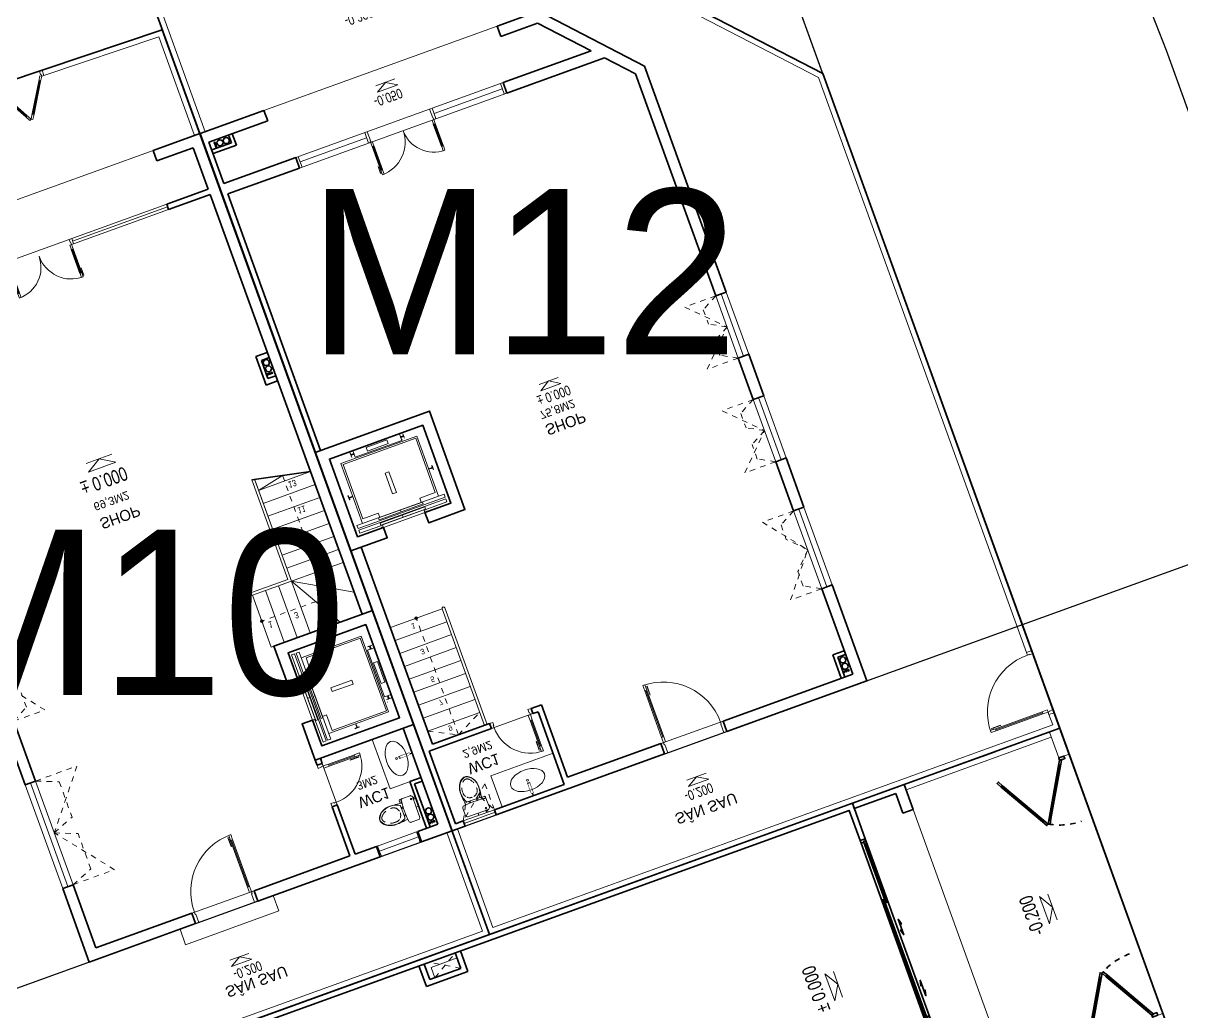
# Model space of a CAD drawing. Header units: metres. Extents: x 551291 to 569219, y 2064429 to 2066248.
# Drawn here: x 552787.92 to 552808.94, y 2065874.58 to 2065892.52 of the extents above; entities that cross this region are included whole.
import ezdxf

# ---------------------------------------------------------------- set-up
doc = ezdxf.new("R2010")
doc.units = ezdxf.units.M
for name, pattern in [('$AUDIT_BAD_LTYPE2', [0]), ('CENTER', [2, 1.25, -0.25, 0.25, -0.25]), ('DASHDOT2', [0.5, 0.25, -0.125, 0, -0.125]), ('HIDDEN', [0.375, 0.25, -0.125]), ('HIDDEN2', [0.1875, 0.125, -0.0625]), ('xref-thap C (mb tang 32-2)$0$HIDDEN', [0.375, 0.25, -0.125])]:
    doc.linetypes.add(name, pattern=pattern)
doc.layers.get('0').update_dxf_attribs({"linetype": 'CONTINUOUS'})
doc.layers.get('DEFPOINTS').update_dxf_attribs({"linetype": 'CONTINUOUS'})
for name, color, linetype in [('-AREA', 2, 'CONTINUOUS'), ('1-NETMANH', 8, 'CONTINUOUS'), ('APOLIC', 7, 'CONTINUOUS'), ('ChiaLo', 128, 'CENTER'), ('datOlienke', 42, 'CONTINUOUS'), ('ghi_chu', 7, 'CONTINUOUS'), ('LogDg', 7, 'CONTINUOUS'), ('LoLK', 6, 'CONTINUOUS'), ('TEXT25', 2, 'CONTINUOUS'), ('ViaHeS', 32, 'CONTINUOUS')]:
    doc.layers.add(name, color=color, linetype=linetype)
for name, color, linetype, lineweight in [('-CONCRETE', 1, 'CONTINUOUS', 35), ('-DIM', 9, 'CONTINUOUS', 13), ('-DOOR', 137, 'CONTINUOUS', 9), ('-FURNITURE', 46, 'CONTINUOUS', 9), ('-HATCH', 8, 'CONTINUOUS', 5), ('-HIDE', 3, 'HIDDEN', 13), ('-KH', 143, 'CONTINUOUS', 13), ('-LINE1', 7, 'CONTINUOUS', 18), ('-LINE2', 252, 'CONTINUOUS', 9), ('-TEXT', 7, 'CONTINUOUS', 15), ('-WALL', 4, 'CONTINUOUS', 35), ('text', 7, 'CONTINUOUS', 25)]:
    doc.layers.add(name, color=color, linetype=linetype, lineweight=lineweight)
doc.styles.add('1', font='arial.ttf')
doc.styles.add('avantH', font='', dxfattribs={"height": 10})
doc.styles.add('SVN_AVO_thuong', font='')
doc.styles.add('T1', font='', dxfattribs={"height": 200})
doc.styles.add('vnavanth', font='', dxfattribs={"width": 0.8})
doc.styles.get('avantH').set_extended_font_data('.VnAvantH')
doc.styles.get('SVN_AVO_thuong').set_extended_font_data('SVN-Avo')
doc.styles.get('T1').set_extended_font_data('VNgeometric Light')
doc.styles.get('vnavanth').set_extended_font_data('.VnAvantH')

# ---------------------------------------------------------------- blocks, each defined once
blk = doc.blocks.new('A$C18091ED7')
for p, q in [((0, -42), (0, 0)), ((146, -27), (179, -27)), ((146, -27), (146, -30)), ((146, -30), (166, -30)), ((153, -37), (146, -30)), ((152, 0), (152, -27)), ((152, 0), (179, 0)), ((153, -37), (166, -37)), ((153, -40), (153, -37)), ((153, -40), (178, -40)), ((153, -40), (178, -40)), ((153, -40), (153, -42)), ((185, -30), (166, -30)), ((178, -37), (166, -37)), ((185, -30), (178, -37)), ((178, -37), (178, -40)), ((178, -40), (178, -42)), ((179, 0), (179, -27)), ((179, -27), (185, -27)), ((185, -27), (185, -30)), ((-83, -267), (-83, -300)), ((-83, -278), (-83, -288)), ((-61, -290), (-83, -290)), ((-63, -265), (-81, -265)), ((-61, -267), (-61, -300)), ((61, -267), (61, -300)), ((61, -290), (83, -290)), ((63, -265), (81, -265)), ((83, -267), (83, -300)), ((83, -278), (83, -288)), ((165, -262), (165, -290)), ((168, -260), (228, -260)), ((168, -292), (207, -292)), ((231, -274), (231, -262))]:
    blk.add_line(p, q)
for points in [[(230, -219, -0.137407), (225, -235), (222, -241, -0.236081), (198, -255, -0.051961), (-198, -255, -0.236081), (-222, -241), (-225, -235, -0.137407), (-230, -219), (-230, -72, -0.198912), (-226, -63), (-209, -46, -0.198912), (-200, -42), (0, -42), (200, -42, -0.198912), (209, -46), (226, -63, -0.198912), (230, -72)], [(144, -619, -0.212405), (26, -734, -0.027685), (-1, -739, -0.022279), (-26, -734, -0.212405), (-144, -619, -0.142796), (-167, -428, -0.093005), (-128, -309, -0.256439), (-111, -300), (0, -300), (111, -300, -0.256439), (128, -309, -0.093005), (167, -428, -0.142796)]]:
    blk.add_lwpolyline(points, format="xyb", close=True)
at = {"linetype": 'xref-thap C (mb tang 32-2)$0$HIDDEN', "ltscale": 100}
blk.add_lwpolyline([(61, -669, -0.199031), (0, -699, -0.199031), (-61, -669, -0.218924), (-132, -478, -0.153791), (-112, -404, -0.236701), (0, -348, -0.236701), (112, -404, -0.153791), (132, -478, -0.218924)], format="xyb", close=True, dxfattribs=at)
blk.add_circle((166, -78), 13.9)
for centre, radius, start, end in [((-81, -267), 1.98, 90, 180), ((-63, -267), 1.98, 0, 90), ((63, -267), 1.98, 90, 180), ((81, -267), 1.98, 0, 90), ((168, -262), 2.47, 90, 180), ((168, -290), 2.47, 180, 270), ((207, -277), 15.5, 270, 306.4659), ((168, -225), 80.1, 306.4659, 320.3123), ((228, -274), 2.47, 320.3123, 0)]:
    blk.add_arc(centre, radius, start, end)
for points in [[(-156, -259), (-157, -267), (-164, -328), (-169, -385), (-184, -528), (-136, -679), (-50, -735), (-20, -741), (0, -744)], [(156, -259), (157, -267), (164, -328), (169, -385), (184, -528), (136, -679), (50, -735), (20, -741), (0, -744)]]:
    blk.add_open_spline(points, degree=3, knots=[130.613938, 130.613938, 130.613938, 130.613938, 152.852109, 311.129351, 417.703951, 561.383393, 697.692632, 710.812262, 710.812262, 710.812262, 710.812262])
blk = doc.blocks.new('X-5M-DH-2-CORE$0$A$C75E80C28')
at = {"layer": '-LINE2', "linetype": 'Continuous', "ltscale": 2}
for p, q in [((-731, -149), (731, -149)), ((-731, -1305), (-731, -149)), ((-700, -179), (700, -179)), ((-700, -1225), (-700, -179)), ((-557, -112), (-560, -112)), ((-510, -22), (-510, -51)), ((-507, -22), (-510, -22)), ((-510, -109), (-510, -79)), ((-507, -22), (-507, -51)), ((-507, -109), (-507, -79)), ((-456, -57), (-501, -57)), ((-456, -60), (-501, -60)), ((-456, -70), (-501, -70)), ((-456, -73), (-501, -73)), ((-453, -63), (-453, -67)), ((-450, -63), (-450, -67)), ((450, -63), (450, -67)), ((453, -63), (453, -67)), ((456, -57), (501, -57)), ((456, -60), (501, -60)), ((456, -70), (501, -70)), ((456, -73), (501, -73)), ((457, -112), (460, -112)), ((507, -22), (510, -22)), ((507, -22), (507, -51)), ((507, -109), (507, -79)), ((510, -22), (510, -51)), ((510, -109), (510, -79)), ((700, -1225), (700, -179)), ((731, -1305), (731, -149)), ((-700, -1225), (-400, -1225)), ((-400, -1305), (-400, -1225)), ((700, -1225), (400, -1225)), ((400, -1305), (400, -1225)), ((840, -1305), (-840, -1305)), ((-840, -1365), (-840, -1305)), ((840, -1365), (-840, -1365)), ((840, -1395), (-840, -1395)), ((-840, -1395), (-840, -1455)), ((-840, -1455), (-435, -1455)), ((-435, -1450), (-435, -1460)), ((-435, -1450), (-400, -1450)), ((-435, -1460), (-425, -1460)), ((-433, -1452), (-433, -1458)), ((-433, -1452), (-402, -1452)), ((-433, -1458), (-425, -1458)), ((430, -1406), (-430, -1406)), ((-430, -1406), (-430, -1446)), ((430, -1446), (-430, -1446)), ((425, -1309), (-425, -1309)), ((-425, -1343), (-425, -1309)), ((425, -1343), (-425, -1343)), ((-425, -1458), (-425, -1460)), ((-402, -1452), (-402, -1498)), ((400, -1450), (-400, -1450)), ((-400, -1450), (-400, -1500)), ((0, -1309), (0, -1343)), ((0, -1406), (0, -1446)), ((400, -1450), (400, -1500)), ((435, -1450), (400, -1450)), ((402, -1452), (402, -1498)), ((433, -1452), (402, -1452)), ((425, -1343), (425, -1309)), ((433, -1458), (425, -1458)), ((425, -1458), (425, -1460)), ((435, -1460), (425, -1460)), ((430, -1406), (430, -1446)), ((433, -1452), (433, -1458)), ((435, -1450), (435, -1460)), ((840, -1455), (435, -1455)), ((840, -1365), (840, -1305)), ((840, -1395), (840, -1455)), ((-435, -1490), (-435, -1500)), ((-435, -1490), (-425, -1490)), ((-435, -1500), (-400, -1500)), ((-433, -1492), (-433, -1498)), ((-433, -1492), (-425, -1492)), ((-433, -1498), (-402, -1498)), ((-425, -1490), (-425, -1492)), ((435, -1500), (400, -1500)), ((433, -1498), (402, -1498)), ((425, -1490), (425, -1492)), ((435, -1490), (425, -1490)), ((433, -1492), (425, -1492)), ((433, -1492), (433, -1498)), ((435, -1490), (435, -1500))]:
    blk.add_line(p, q, dxfattribs=at)
for points in [[(-450, 0), (-450, -130), (450, -130), (450, 0)], [(-200, -29), (200, -29), (200, -101), (-200, -101)], [(-36, -584), (36, -584), (36, -984), (-36, -984)]]:
    blk.add_lwpolyline(points, close=True, dxfattribs=at)
for points in [[(-780, -789), (-751, -789, 0.414214), (-750, -788), (-750, -784), (-750, -780, 0.414214), (-751, -779), (-780, -779, -0.256978), (-784, -782), (-798, -782, -0.414214), (-801, -779), (-804, -749, 0.414214), (-807, -746), (-812, -746), (-812, -784), (-812, -821), (-807, -821, 0.414214), (-804, -818), (-801, -789, -0.414214), (-798, -786), (-784, -786, -0.256978), (-780, -789)], [(780, -789), (751, -789, -0.414214), (750, -788), (750, -784), (750, -780, -0.414214), (751, -779), (780, -779, 0.256978), (784, -782), (798, -782, 0.414214), (801, -779), (804, -749, -0.414214), (807, -746), (812, -746), (812, -784), (812, -821), (807, -821, -0.414214), (804, -818), (801, -789, 0.414214), (798, -786), (784, -786, 0.256978), (780, -789)]]:
    blk.add_lwpolyline(points, format="xyb", dxfattribs=at)
for centre, radius, start, end in [((-501, -51), 9.4, 180, 270), ((-501, -79), 9.4, 90, 180), ((-501, -51), 6.2, 180, 270), ((-501, -79), 6.2, 90, 180), ((-456, -63), 6.2, 0, 90), ((-456, -63), 3, 0, 90), ((-456, -67), 6.2, 270, 0), ((-456, -67), 3, 270, 0), ((456, -63), 6.2, 90, 180), ((456, -67), 6.2, 180, 270), ((456, -63), 3, 90, 180), ((456, -67), 3, 180, 270), ((501, -51), 6.2, 270, 0), ((501, -51), 9.4, 270, 0), ((501, -79), 9.4, 0, 90), ((501, -79), 6.2, 0, 90)]:
    blk.add_arc(centre, radius, start, end, dxfattribs=at)
blk = doc.blocks.new('A$C3F71457E')
at = {"layer": '-CONCRETE'}
blk.add_lwpolyline([(0, -100), (0, 400), (-1500, 400), (-1500, -1400), (0, -1400), (0, -900), (200, -900), (200, -1600), (-1700, -1600), (-1700, 600), (200, 600), (200, -100), (0, -100)], dxfattribs=at)
at = {"layer": '-LINE1'}
blk.add_line((0, -900), (0, -100), dxfattribs=at)
at = {"color": 2, "rotation": 90}
blk.add_blockref('X-5M-DH-2-CORE$0$A$C75E80C28', (-1500, -500), dxfattribs=at)
blk = doc.blocks.new('*U1202')
at = {"linetype": '$AUDIT_BAD_LTYPE2'}
for p, q in [((70, 100), (70, 600)), ((90, 600), (90, 100))]:
    blk.add_line(p, q, dxfattribs=at)
for points in [[(50, 600), (90, 600), (90, 700), (50, 700), (50, 600)], [(50, 603), (50, 100)], [(50, 100), (90, 100), (90, 0), (50, 0), (50, 100)]]:
    blk.add_lwpolyline(points)
for points in [[(118, 495), (118, 664), (90, 664), (90, 636), (113, 636), (113, 495)], [(0, 0), (50, 0), (50, -40), (60, -40), (60, -100), (0, -100)], [(800, 0), (750, 0), (750, -40), (740, -40), (740, -100), (800, -100)]]:
    blk.add_lwpolyline(points, close=True)
at = {"linetype": '$AUDIT_BAD_LTYPE2', "ltscale": 0.3}
blk.add_arc((50, 0), 700, 0, 90, dxfattribs=at)
blk = doc.blocks.new('lavabo4')
for p, q in [((241, 0), (-241, 0)), ((-327, -86), (-327, -330)), ((-200, -138), (-200, -305)), ((141, -80), (-141, -80)), ((-74, -39), (-79, -39)), ((-74, -44), (-79, -44)), ((-67, -33), (-67, -28)), ((-67, -50), (-67, -55)), ((-63, -33), (-63, -28)), ((-63, -50), (-63, -55)), ((-57, -39), (-52, -39)), ((-57, -44), (-52, -44)), ((-9, -57), (-9, -123)), ((9, -123), (9, -57)), ((57, -39), (52, -39)), ((57, -44), (52, -44)), ((63, -33), (63, -28)), ((63, -50), (63, -55)), ((68, -33), (68, -28)), ((68, -50), (68, -55)), ((74, -39), (79, -39)), ((74, -44), (79, -44)), ((200, -305), (200, -138)), ((327, -330), (327, -86)), ((-241, -416), (241, -416)), ((-141, -363), (141, -363))]:
    blk.add_line(p, q)
for centre, radius in [((-65, -42), 24.8), ((-83, -42), 5.03), ((-65, -42), 9), ((-65, -24), 5.03), ((-65, -60), 5.03), ((-47, -42), 5.03), ((0, -159), 22.8), ((0, -159), 14.1), ((0, -42), 9), ((65, -42), 24.8), ((47, -42), 5.03), ((65, -42), 9), ((65, -24), 5.03), ((65, -60), 5.03), ((83, -42), 5.03)]:
    blk.add_circle(centre, radius)
for centre, radius, start, end in [((-241, -86), 86.1, 90, 180), ((-141, -138), 58.8, 90, 180), ((-65, -42), 18, 105.2407, 164.2093), ((-65, -42), 18, 196.2342, 253.9047), ((-65, -42), 18, 16.4413, 74.0789), ((-65, -42), 18, 286.12, 344.0884), ((0, -42), 27, 289.6514, 250.3603), ((0, -42), 18, 300.3431, 239.7554), ((0, -123), 9, 180, 0), ((65, -42), 18, 106.12, 164.0884), ((65, -42), 18, 196.4413, 254.0789), ((65, -42), 18, 16.2342, 73.9047), ((65, -42), 18, 285.2407, 344.2093), ((141, -138), 58.8, 0, 90), ((241, -86), 86.1, 0, 90), ((-241, -330), 86.1, 180, 270), ((-141, -305), 58.8, 180, 270), ((141, -305), 58.8, 270, 0), ((241, -330), 86.1, 270, 0)]:
    blk.add_arc(centre, radius, start, end)
blk = doc.blocks.new('A$Cf949713d')
at = {"layer": '-LINE1'}
for p, q in [((1754, 3250), (4, 3250)), ((1004, 2250), (427, 3250)), ((1004, 3250), (1004, 2250)), ((1254, 2250), (1254, 3250)), ((1254, 3250), (1254, 2250)), ((1504, 2250), (1504, 3250)), ((1504, 3250), (1504, 2250)), ((1754, 2250), (1754, 3250)), ((1754, 3250), (1754, 2200)), ((1004, 2250), (4, 2827)), ((1004, 780), (1004, 2250)), ((1004, 2250), (1754, 2250)), ((1054, 2200), (1054, 759)), ((1054, 2200), (1754, 2200))]:
    blk.add_line(p, q, dxfattribs=at)
at = {"layer": '-LINE1', "lineweight": 18}
for p, q in [((4, 3250), (4, 1250)), ((1004, 2250), (4, 2250)), ((1004, 2000), (4, 2000)), ((1004, 1750), (4, 1750)), ((1004, 1500), (4, 1500)), ((1004, 1250), (4, 1250)), ((1004, 1000), (439, 1000))]:
    blk.add_line(p, q, dxfattribs=at)
at = {"layer": '-WALL'}
for p, q in [((426, 1032), (0, 1235)), ((505, 1160), (503, 839)), ((570, 962), (505, 1160)), ((503, 839), (426, 1032)), ((1054, 759), (570, 962))]:
    blk.add_line(p, q, dxfattribs=at)
at = {"layer": '1-NETMANH', "linetype": 'DASHDOT2'}
for p, q in [((4, 1233), (4, 0)), ((439, 1000), (4, 1000)), ((1004, 750), (4, 750)), ((1004, 0), (1004, 780)), ((1054, 0), (1054, 759)), ((1004, 500), (4, 500)), ((1004, 250), (4, 250)), ((1054, 0), (4, 0))]:
    blk.add_line(p, q, dxfattribs=at)
blk.add_lwpolyline([(1331, 2750), (496, 2750), (502, 1250), (502, 1250), (1004, 1500), (1004, 1500)], dxfattribs=at)
at = {"layer": '-TEXT', "color": 2, "style": 'vnavanth'}
for s, p in [('2', (1351, 2698)), ('1', (1600, 2698))]:
    blk.add_text(s, height=100, dxfattribs=at).set_placement(p)
blk = doc.blocks.new('*U1193')
at = {"color": 8, "ltscale": 100}
for p, q in [((50, 100), (4580, 100)), ((50, 0), (4580, 0))]:
    blk.add_line(p, q, dxfattribs=at)
at = {"ltscale": 100}
for p, q in [((105, 45), (1148, 45)), ((1148, 10), (105, 10)), ((1218, 90), (2245, 90)), ((2245, 55), (1218, 55)), ((3413, 90), (2385, 90)), ((2385, 55), (3413, 55)), ((4525, 45), (3483, 45)), ((3483, 10), (4525, 10))]:
    blk.add_line(p, q, dxfattribs=at)
for points in [[(50, 100), (0, 100), (0, 0), (50, 0), (50, 10), (35, 10), (35, 45), (50, 45)], [(4630, 0), (4580, 0), (4580, 10), (4595, 10), (4595, 45), (4580, 45), (4580, 100), (4630, 100)]]:
    blk.add_lwpolyline(points, close=True)
for points in [[(105, 32), (95, 32), (95, 22), (105, 22), (105, 10), (35, 10), (35, 45), (105, 45)], [(1148, 90), (1218, 90), (1218, 77), (1208, 77), (1208, 67), (1218, 67), (1218, 55), (1148, 55)], [(1218, 10), (1148, 10), (1148, 22), (1158, 22), (1158, 32), (1148, 32), (1148, 45), (1218, 45)], [(2245, 67), (2255, 67), (2255, 77), (2245, 77), (2245, 90), (2315, 90), (2315, 55), (2245, 55)], [(2385, 67), (2375, 67), (2375, 77), (2385, 77), (2385, 90), (2315, 90), (2315, 55), (2385, 55)], [(3483, 90), (3413, 90), (3413, 77), (3423, 77), (3423, 67), (3413, 67), (3413, 55), (3483, 55)], [(3413, 10), (3483, 10), (3483, 22), (3473, 22), (3473, 32), (3483, 32), (3483, 45), (3413, 45)], [(4525, 32), (4535, 32), (4535, 22), (4525, 22), (4525, 10), (4595, 10), (4595, 45), (4525, 45)]]:
    blk.add_lwpolyline(points, close=True, dxfattribs=at)
at = {"color": 8, "ltscale": 100}
for points in [[(1158, 32), (1158, 22), (95, 22), (95, 32)], [(1208, 67), (1208, 77), (2255, 77), (2255, 67)], [(3423, 67), (3423, 77), (2375, 77), (2375, 67)], [(3473, 32), (3473, 22), (4535, 22), (4535, 32)]]:
    blk.add_lwpolyline(points, close=True, dxfattribs=at)
for points in [[(1677, -65), (1677, -90), (1577, -65), (1877, -65), (1777, -40), (1777, -65)], [(2954, -65), (2954, -90), (3054, -65), (2754, -65), (2854, -40), (2854, -65)]]:
    blk.add_lwpolyline(points)
blk = doc.blocks.new('*U1195')
for points in [[(22, 564), (22, 734), (50, 734), (50, 706), (27, 706), (27, 564)], [(0, 0), (50, 0), (50, -40), (60, -40), (60, -246), (0, -246)], [(1599, 0), (1549, 0), (1549, -40), (1539, -40), (1539, -246), (1599, -246)]]:
    blk.add_lwpolyline(points, close=True)
for points in [[(50, 670), (90, 670), (90, 770), (50, 770), (50, 670)], [(50, 673), (50, 100)], [(1549, 629), (1509, 629), (1509, 729), (1549, 729), (1549, 629)], [(1549, 632), (1549, 100)], [(50, 100), (90, 100), (90, 0), (50, 0), (50, 100)], [(1549, 100), (1509, 100), (1509, 0), (1549, 0), (1549, 100)]]:
    blk.add_lwpolyline(points)
at = {"ltscale": 0.3}
for points in [[(820, 0, 0.414214), (50, 770, 0.414214)], [(820, 0, -0.414214), (1549, 729, -0.414214)]]:
    blk.add_lwpolyline(points, format="xyb", dxfattribs=at)
at = {"layer": 'APOLIC', "linetype": '$AUDIT_BAD_LTYPE2'}
for p, q in [((70, 100), (70, 670)), ((90, 670), (90, 100)), ((1509, 629), (1509, 100)), ((1529, 100), (1529, 629))]:
    blk.add_line(p, q, dxfattribs=at)
blk = doc.blocks.new('MAU M1SH')
at = {"layer": '-DIM'}
blk.add_line((1020, 14600), (-380, 14600), dxfattribs=at)
at = {"layer": '-DOOR'}
for p, q in [((1870, 14800), (1920, 14800)), ((1020, 14700), (420, 14700)), ((1920, 14700), (2760, 14700)), ((4060, 14700), (4670, 14700))]:
    blk.add_line(p, q, dxfattribs=at)
blk.add_lwpolyline([(1020, 14600), (420, 14600), (420, 14800), (1020, 14800)], close=True, dxfattribs=at)
for points in [[(2833, 14600), (1920, 14600), (1920, 14800), (4670, 14800), (4670, 14600), (3987, 14600)], [(1320, 14500), (1320, 13700)]]:
    blk.add_lwpolyline(points, dxfattribs=at)
at = {"layer": '-HIDE', "ltscale": 10}
for p, q in [((5120, 9000), (5420, 8500)), ((5120, 8500), (5419, 9000))]:
    blk.add_line(p, q, dxfattribs=at)
at = {"layer": '-KH'}
for p, q in [((2265, 15612), (2762, 15612)), ((2271, 2164), (2768, 2164)), ((2265, -1975), (2762, -1975))]:
    blk.add_line(p, q, dxfattribs=at)
for points in [[(2777, 15771), (2250, 15771), (2514, 15612)], [(2783, 2323), (2256, 2323), (2520, 2164)], [(2777, -1816), (2250, -1816), (2514, -1975)]]:
    blk.add_lwpolyline(points, close=True, dxfattribs=at)
for points in [[(2514, 15612), (2514, 15771), (2777, 15771), (2514, 15612)], [(2520, 2164), (2520, 2323), (2783, 2323), (2520, 2164)], [(2514, -1975), (2514, -1816), (2777, -1816), (2514, -1975)]]:
    blk.add_solid(points, dxfattribs=at)
at = {"layer": '-LINE1'}
for p, q in [((5320, 9000), (5120, 9000)), ((5320, 9000), (5320, 8500)), ((0, -200), (5040, -200))]:
    blk.add_line(p, q, dxfattribs=at)
at = {"layer": '-LINE1', "lineweight": 18}
for p, q in [((-480, 800), (-480, -3200)), ((5520, 800), (5520, -3200)), ((-381, -3000), (-381, -200)), ((5420, -3000), (5420, -200)), ((20, -3100), (20, -3000))]:
    blk.add_line(p, q, dxfattribs=at)
at = {"layer": '-LINE1'}
for points in [[(-480, 14800), (-480, 16800), (5520, 16800), (5518, 14800)], [(-380, 14800), (-380, 16700), (5420, 16700), (5418, 14800)]]:
    blk.add_lwpolyline(points, dxfattribs=at)
at = {"layer": '-LINE1', "lineweight": 18}
for points in [[(-480, -3200), (20, -3200), (20, -3000), (-480, -3000)], [(5020, -3200), (5520, -3200), (5520, -3000), (5020, -3000)]]:
    blk.add_lwpolyline(points, close=True, dxfattribs=at)
at = {"layer": '-LINE2', "linetype": 'HIDDEN2', "ltscale": 10}
for points in [[(420, 14600), (420, 14100), (1019, 14600)], [(1020, 14600), (859, 14300), (580, 14300), (420, 14600)]]:
    blk.add_lwpolyline(points, dxfattribs=at)
at = {"layer": '-WALL'}
for p, q in [((-180, 12600), (-180, 12200)), ((-80, 12600), (-80, 12100)), ((-380, 12200), (-180, 12200)), ((-380, 12100), (-80, 12100)), ((5020, 9200), (5419, 9200)), ((5020, 9200), (5020, 8400)), ((5120, 9100), (5419, 9100)), ((5120, 9100), (5120, 8500)), ((-380, 9000), (-480, 9000)), ((-480, 9000), (-480, 800)), ((5120, 8500), (5420, 8500)), ((5020, 8400), (5420, 8400)), ((-380, 900), (-380, 4300)), ((205, 900), (-380, 900)), ((205, 800), (205, 900)), ((4835, 800), (4835, 900)), ((-480, 800), (-480, -200)), ((-381, 800), (205, 800)), ((-381, 0), (-381, 800)), ((5520, 800), (5420, 800)), ((5420, 800), (5420, 0)), ((5520, -200), (5520, 800)), ((0, 0), (-381, 0)), ((0, 0), (0, -200)), ((5040, 0), (5420, 0)), ((0, -200), (-480, -200)), ((5040, -200), (5040, 0)), ((5040, -200), (5520, -200))]:
    blk.add_line(p, q, dxfattribs=at)
for points in [[(-480, 16800), (5520, 16800), (5520, -3200), (-480, -3200)], [(1420, 14600), (1420, 14500), (1320, 14500), (1320, 14600), (1020, 14600), (1020, 14800), (1920, 14800), (1920, 14600)], [(1320, 11600), (1420, 11600), (1420, 11200), (1320, 11200)]]:
    blk.add_lwpolyline(points, close=True, dxfattribs=at)
for points in [[(-380, 12700), (1320, 12700), (1320, 13700), (1420, 13700), (1420, 12400), (1320, 12400), (1320, 12600), (-380, 12600), (-380, 11200), (-480, 11200), (-480, 14800), (420, 14800), (420, 14600), (-380, 14600), (-380, 12700)], [(4670, 14800), (5520, 14800), (5520, 800), (4835, 800), (4835, 900), (5419, 900), (5419, 14600), (4670, 14600), (4670, 14800)], [(-380, 4300), (-280, 4300), (-280, 9000)]]:
    blk.add_lwpolyline(points, dxfattribs=at)
at = {"ltscale": 100}
for p, q in [((995, -2360), (146, -1870)), ((164, -1839), (1013, -2329)), ((4876, -1839), (4027, -2329)), ((4044, -2360), (4893, -1870)), ((995, -2460), (146, -2950)), ((164, -2980), (1013, -2490)), ((4876, -2980), (4027, -2490)), ((4044, -2460), (4893, -2950))]:
    blk.add_line(p, q, dxfattribs=at)
for points in [[(158, -1850), (149, -1845), (144, -1854), (153, -1859), (146, -1870), (60, -1820), (77, -1789), (164, -1839)], [(4882, -1850), (4891, -1845), (4896, -1854), (4887, -1859), (4893, -1870), (4980, -1820), (4962, -1789), (4876, -1839)], [(1082, -2410), (995, -2360), (1001, -2349), (1010, -2354), (1015, -2345), (1006, -2340), (1013, -2329), (1099, -2379)], [(1082, -2410), (995, -2460), (1001, -2471), (1010, -2466), (1015, -2474), (1006, -2479), (1013, -2490), (1099, -2440)], [(3958, -2410), (4044, -2360), (4038, -2349), (4030, -2354), (4025, -2345), (4033, -2340), (4027, -2329), (3940, -2379)], [(3958, -2410), (4044, -2460), (4038, -2471), (4030, -2466), (4025, -2474), (4033, -2479), (4027, -2490), (3940, -2440)], [(70, -3035), (60, -3035), (60, -3000), (20, -3000), (20, -3100), (70, -3100)], [(158, -2969), (149, -2974), (144, -2966), (153, -2961), (146, -2950), (60, -3000), (77, -3030), (164, -2980)], [(4882, -2969), (4891, -2974), (4896, -2966), (4887, -2961), (4893, -2950), (4980, -3000), (4962, -3030), (4876, -2980)], [(4970, -3035), (4980, -3035), (4980, -3000), (5020, -3000), (5020, -3100), (4970, -3100)]]:
    blk.add_lwpolyline(points, close=True, dxfattribs=at)
at = {"color": 8, "ltscale": 100}
for points in [[(1015, -2345), (1010, -2354), (144, -1854), (149, -1845)], [(4025, -2345), (4030, -2354), (4896, -1854), (4891, -1845)], [(1015, -2474), (1010, -2466), (144, -2966), (149, -2974)], [(4025, -2474), (4030, -2466), (4896, -2966), (4891, -2974)]]:
    blk.add_lwpolyline(points, close=True, dxfattribs=at)
at = {"color": 8, "linetype": 'HIDDEN', "ltscale": 10}
for centre, start, end in [((60, -3000), 0, 30), ((4980, -3000), 150, 180)]:
    blk.add_arc(centre, 1180, start, end, dxfattribs=at)
blk.add_arc((562, -2710), 580, 210, 213.4596)
at = {"layer": 'text'}
for p, q in [((-480, 10000), (-481, 10000)), ((-480, 9900), (-481, 9900))]:
    blk.add_line(p, q, dxfattribs=at)
at = {"layer": '-DOOR', "xscale": 0.8130081300813009, "yscale": 0.8130081300813009, "zscale": 0.8130081300813009, "rotation": 180}
blk.add_blockref('*U1195', (4060, 14600), dxfattribs=at)
at = {"layer": '-DOOR', "xscale": -1, "rotation": 89.99999998995061}
for p in [(1320, 14500), (1320, 12400)]:
    blk.add_blockref('*U1202', p, dxfattribs=at)
at = {"layer": '-FURNITURE', "rotation": 90}
blk.add_blockref('lavabo4', (-380, 14077), dxfattribs=at)
at = {"layer": '-FURNITURE', "xscale": -1, "rotation": 90}
blk.add_blockref('A$C18091ED7', (-423, 13273), dxfattribs=at)
at = {"layer": '-WALL', "xscale": -1, "rotation": 180}
blk.add_blockref('A$C3F71457E', (1220, 9600), dxfattribs=at)
at = {"layer": '-WALL', "color": 1}
blk.add_blockref('A$Cf949713d', (-284, 5750), dxfattribs=at)
blk.add_blockref('*U1193', (205, 800))
at = {"layer": '-TEXT', "style": '1', "width": 0.75}
for s, p in [('-0.200', (2124, 15894)), ('%%P 0.000', (2136, 2446)), ('-0.200', (2124, -1693))]:
    blk.add_text(s, height=250, dxfattribs=at).set_placement(p)
at = {"layer": 'TEXT25'}
for s, height, style, p in [('SÂN SAU', 200, 'SVN_AVO_thuong', (2002, 16272)), ('WC1', 200, 'SVN_AVO_thuong', (487, 13653)), ('3.2M2', 150, 'T1', (509, 13362)), ('KHO', 200, 'SVN_AVO_thuong', (81, 11985)), ('2.4M2', 150, 'T1', (82, 11720)), ('SHOP', 200, 'SVN_AVO_thuong', (2235, 6098)), ('65,2M2', 150, 'T1', (2182, 5560))]:
    blk.add_text(s, height=height, rotation=360, dxfattribs=dict(at, style=style)).set_placement(p)
blk = doc.blocks.new('*U1099')
at = {"linetype": '$AUDIT_BAD_LTYPE2'}
for p, q in [((70, 100), (70, 1000)), ((90, 1000), (90, 100))]:
    blk.add_line(p, q, dxfattribs=at)
for points in [[(50, 1000), (90, 1000), (90, 1100), (50, 1100), (50, 1000)], [(50, 1003), (50, 100)], [(50, 100), (90, 100), (90, 0), (50, 0), (50, 100)]]:
    blk.add_lwpolyline(points)
for points in [[(118, 895), (118, 1064), (90, 1064), (90, 1036), (113, 1036), (113, 895)], [(0, 0), (50, 0), (50, -40), (60, -40), (60, -100), (0, -100)], [(1200, 0), (1150, 0), (1150, -40), (1140, -40), (1140, -100), (1200, -100)]]:
    blk.add_lwpolyline(points, close=True)
at = {"linetype": '$AUDIT_BAD_LTYPE2', "ltscale": 0.3}
blk.add_arc((50, 0), 1100, 0, 90, dxfattribs=at)
blk = doc.blocks.new('CS1.5')
at = {"layer": '-DOOR'}
blk.add_line((196086, -26753), (196086, -28254), dxfattribs=at)
blk.add_lwpolyline([(196186, -28254), (196186, -26753), (195986, -26753), (195986, -28254)], close=True, dxfattribs=at)
at = {"layer": '-LINE2', "linetype": 'HIDDEN2', "ltscale": 10}
for p, q in [((195386, -26754), (195986, -27503)), ((195986, -26754), (195386, -26754)), ((195986, -26754), (195686, -26914)), ((195686, -26914), (195686, -27193)), ((195986, -27503), (195686, -27193)), ((195386, -28254), (195986, -27503)), ((195986, -27503), (195686, -27814)), ((195686, -28093), (195686, -27814)), ((195986, -28253), (195686, -28093)), ((195986, -28254), (195386, -28254))]:
    blk.add_line(p, q, dxfattribs=at)
blk = doc.blocks.new('Sink_Cicle')
blk.add_lwpolyline([(17, -50), (-17, -50), (-18, -252), (17, -252)], close=True)
blk.add_circle((0, -300), 17.5)
at = {"layer": 'DEFPOINTS'}
blk.add_line((0, -100), (0, 0), dxfattribs=at)
blk.add_wipeout([(17, -50), (-17, -50), (-18, -252), (17, -252)])
at = {"layer": '-FURNITURE', "linetype": 'Continuous'}
blk.add_ellipse((0, -300), major_axis=(-325, 0), ratio=0.584615, dxfattribs=at)
blk.add_line((-18, -237), (17, -237))
blk = doc.blocks.new('*U1117')
at = {"linetype": '$AUDIT_BAD_LTYPE2'}
for p, q in [((70, 100), (70, 1000)), ((90, 1000), (90, 100))]:
    blk.add_line(p, q, dxfattribs=at)
for points in [[(50, 1000), (90, 1000), (90, 1100), (50, 1100), (50, 1000)], [(50, 1003), (50, 100)], [(50, 100), (90, 100), (90, 0), (50, 0), (50, 100)]]:
    blk.add_lwpolyline(points)
for points in [[(118, 895), (118, 1064), (90, 1064), (90, 1036), (113, 1036), (113, 895)], [(0, 0), (50, 0), (50, -40), (60, -40), (60, -200), (0, -200)], [(1200, 0), (1150, 0), (1150, -40), (1140, -40), (1140, -200), (1200, -200)]]:
    blk.add_lwpolyline(points, close=True)
at = {"linetype": '$AUDIT_BAD_LTYPE2', "ltscale": 0.3}
blk.add_arc((50, 0), 1100, 0, 90, dxfattribs=at)
blk = doc.blocks.new('*U1109')
for points in [[(22, 564), (22, 734), (50, 734), (50, 706), (27, 706), (27, 564)], [(0, 0), (50, 0), (50, -40), (60, -40), (60, -246), (0, -246)], [(1599, 0), (1549, 0), (1549, -40), (1539, -40), (1539, -246), (1599, -246)]]:
    blk.add_lwpolyline(points, close=True)
for points in [[(50, 670), (90, 670), (90, 770), (50, 770), (50, 670)], [(50, 673), (50, 100)], [(1549, 629), (1509, 629), (1509, 729), (1549, 729), (1549, 629)], [(1549, 632), (1549, 100)], [(50, 100), (90, 100), (90, 0), (50, 0), (50, 100)], [(1549, 100), (1509, 100), (1509, 0), (1549, 0), (1549, 100)]]:
    blk.add_lwpolyline(points)
at = {"ltscale": 0.3}
for points in [[(820, 0, 0.414214), (50, 770, 0.414214)], [(820, 0, -0.414214), (1549, 729, -0.414214)]]:
    blk.add_lwpolyline(points, format="xyb", dxfattribs=at)
at = {"layer": 'APOLIC', "linetype": '$AUDIT_BAD_LTYPE2'}
for p, q in [((70, 100), (70, 670)), ((90, 670), (90, 100)), ((1509, 629), (1509, 100)), ((1529, 100), (1529, 629))]:
    blk.add_line(p, q, dxfattribs=at)
blk = doc.blocks.new('D12')
at = {"layer": '-DOOR'}
for p, q in [((0, 200), (1200, 200)), ((0, 100), (1200, 100)), ((0, 0), (1200, 0))]:
    blk.add_line(p, q, dxfattribs=at)
at = {"layer": '-LINE2', "linetype": 'HIDDEN2', "ltscale": 10}
for p, q in [((0, 200), (0, 800)), ((0, 800), (600, 200)), ((1200, 800), (600, 200)), ((1200, 200), (1200, 800)), ((0, 200), (160, 500)), ((160, 500), (439, 500)), ((600, 200), (439, 500)), ((600, 200), (761, 500)), ((1040, 500), (761, 500)), ((1200, 200), (1040, 500))]:
    blk.add_line(p, q, dxfattribs=at)
blk = doc.blocks.new('MAU M12SH')
at = {"layer": '-HATCH'}
h = blk.add_hatch(color=252, dxfattribs=at)
h.dxf.hatch_style = 1
edge = h.paths.add_edge_path()
edge.add_arc((-5034, 8468), 24.6, 0, 360)
at = {"layer": '-CONCRETE'}
for centre, radius in [((1937, 12025, 0), 13), ((1986, 11935, 0), 55), ((1975, 12025, 0), 13), ((2017, 12025, 0), 13), ((1986, 11814, 0), 55), ((-5540, -802, 0), 13), ((-5540, -841, 0), 13), ((-5450, -852, 0), 55), ((-5329, -852, 0), 55), ((-5540, -882, 0), 13)]:
    blk.add_circle(centre, radius, dxfattribs=at)
at = {"layer": '-DOOR'}
for p, q in [((-5484, 12269), (-4884, 12269)), ((-4884, 12219), (-5484, 12219)), ((-250, 68), (-4250, 68)), ((-250, -132), (-4250, -132)), ((-2917, -32), (-4200, -32)), ((-300, -32), (-1617, -32))]:
    blk.add_line(p, q, dxfattribs=at)
for points in [[(-4884, 12219), (-5484, 12219), (-5484, 12319), (-4884, 12319)], [(-4200, -132), (-4250, -132), (-4250, 68), (-4200, 68)], [(-300, -132), (-250, -132), (-250, 68), (-300, 68)]]:
    blk.add_lwpolyline(points, close=True, dxfattribs=at)
at = {"layer": '-HATCH'}
blk.add_line((-4500, -1132), (0, -1132), dxfattribs=at)
blk.add_lwpolyline([(-434, 12318), (-1634, 12318), (-1634, 12119), (-434, 12119)], close=True, dxfattribs=at)
at = {"layer": '-KH'}
for p, q in [((-1048, 12903), (-1416, 12903)), ((-1128, 5239), (-1496, 5239)), ((-2072, -862), (-2440, -862))]:
    blk.add_line(p, q, dxfattribs=at)
for points in [[(-1427, 13021), (-1037, 13021), (-1232, 12903)], [(-1507, 5357), (-1117, 5357), (-1312, 5239)], [(-2451, -744), (-2061, -744), (-2256, -862)]]:
    blk.add_lwpolyline(points, close=True, dxfattribs=at)
at = {"layer": '-KH', "linetype": 'HIDDEN2', "ltscale": 5}
for points in [[(-5534, 10468), (-5034, 10718), (-4534, 10468)], [(-5034, 10718), (-5034, 8444)]]:
    blk.add_lwpolyline(points, dxfattribs=at)
at = {"layer": '-KH'}
blk.add_circle((-5034, 8468), 24.6, dxfattribs=at)
for points in [[(-1232, 12903), (-1232, 13021), (-1427, 13021), (-1232, 12903)], [(-1312, 5239), (-1312, 5357), (-1507, 5357), (-1312, 5239)], [(-2256, -862), (-2256, -744), (-2451, -744), (-2256, -862)]]:
    blk.add_solid(points, dxfattribs=at)
at = {"layer": '-LINE1', "linetype": 'Continuous', "ltscale": 10}
for p, q in [((5166, 14019), (5266, 14019)), ((5266, 12819), (5166, 12819))]:
    blk.add_line(p, q, dxfattribs=at)
at = {"layer": '-LINE1', "lineweight": 18}
for p, q in [((-4534, 8468), (-4534, 10718)), ((-4484, 10668), (-4484, 10718)), ((-4484, 8468), (-4484, 10668)), ((-4534, 10468), (-5534, 10468)), ((-4534, 10218), (-5534, 10218)), ((-4534, 9968), (-5534, 9968)), ((-4534, 9718), (-5534, 9718)), ((-4534, 9468), (-5534, 9468)), ((-4534, 9218), (-5534, 9218)), ((-4534, 8968), (-5534, 8968)), ((-4534, 8718), (-5534, 8718)), ((-4534, 8468), (-5534, 8468))]:
    blk.add_line(p, q, dxfattribs=at)
at = {"layer": '-LINE1', "linetype": 'Continuous', "ltscale": 10}
for points in [[(5166, 14019), (5166, 14218), (-5634, 14218), (-5634, 12318)], [(-433, -3655), (234, -3603), (5166, 1725), (5166, 12819)], [(-5634, -1132), (-5634, -4057), (-3424, -3886)]]:
    blk.add_lwpolyline(points, dxfattribs=at)
at = {"layer": '-LINE1', "lineweight": 18}
blk.add_arc((-4509, 8468), 25, 179.9996, 359.9996, dxfattribs=at)
at = {"layer": '-LINE2', "linetype": 'HIDDEN2', "ltscale": 10}
for p, q in [((-4884, 11719), (-5484, 12219)), ((-4884, 12219), (-4884, 11719))]:
    blk.add_line(p, q, dxfattribs=at)
at = {"layer": '-LINE2', "lineweight": 18}
blk.add_line((-4433, 10818), (-3633, 10818), dxfattribs=at)
at = {"layer": '-LINE2', "linetype": 'HIDDEN2', "ltscale": 10}
blk.add_lwpolyline([(-5484, 12219), (-5323, 11919), (-5044, 11919), (-4884, 12219)], dxfattribs=at)
at = {"layer": '-WALL'}
for p, q in [((-5734, 12318), (-5484, 12318)), ((-5734, -1132), (-5734, 12318)), ((-5634, 12218), (-5484, 12219)), ((-5634, 12218), (-5634, 10818)), ((-5484, 12318), (-5484, 12219)), ((-4884, 12318), (-1634, 12318)), ((-4884, 12318), (-4884, 12218)), ((-4884, 12218), (-3534, 12218)), ((-3534, 12218), (-3534, 10818)), ((-1634, 12118), (-1634, 12318)), ((-1634, 12119), (-1634, 12318)), ((-434, 12318), (-434, 12118)), ((-434, 12318), (2266, 12318)), ((-434, 12118), (-434, 12318)), ((2266, 12318), (2266, 10469)), ((-3434, 10718), (-3434, 12118)), ((-3434, 12118), (-1634, 12118)), ((-434, 12118), (2066, 12118)), ((1846, 11668), (1846, 12118)), ((1916, 11738), (1916, 12118)), ((2066, 10469), (2066, 12118)), ((1846, 11668), (2066, 11668)), ((1916, 11738), (2066, 11738)), ((-4433, 10818), (-5634, 10818)), ((-4433, 10818), (-4433, 10718)), ((-3534, 10818), (-3633, 10818)), ((-3633, 10818), (-3633, 10718)), ((-4433, 10718), (-5534, 10718)), ((-5534, 10718), (-5534, 6918)), ((-3434, 10718), (-3633, 10718)), ((2266, 10469), (2066, 10469)), ((2066, 8969), (2066, 8018)), ((2266, 8968), (2066, 8969)), ((2266, 8968), (2266, 8018)), ((2066, 8018), (2266, 8018)), ((2066, 6818), (2066, 6018)), ((2066, 6818), (2266, 6818)), ((2266, 6818), (2266, 6018)), ((2066, 6018), (2266, 6018)), ((-5634, 68), (-5634, 5018)), ((2066, 4818), (2066, 536)), ((2066, 4818), (2266, 4818)), ((2266, 4818), (2266, 457)), ((2266, 457), (796, -1132)), ((2066, 536), (1634, 68)), ((-4250, 68), (-5634, 68)), ((-4250, -132), (-4250, 68)), ((1634, 68), (-250, 68)), ((-250, -132), (-250, 68)), ((-4250, -132), (-5634, -132)), ((-5634, -932), (-5634, -132)), ((1449, -132), (-250, -132)), ((1449, -132), (708, -932)), ((-5184, -712), (-5634, -712)), ((-5254, -782), (-5634, -782)), ((-5254, -782), (-5254, -932)), ((-5184, -712), (-5184, -932)), ((-4500, -932), (-5634, -932)), ((-4500, -932), (-4500, -1132)), ((708, -932), (0, -932)), ((0, -1131), (0, -932)), ((-4500, -1132), (-5734, -1132)), ((796, -1132), (0, -1132))]:
    blk.add_line(p, q, dxfattribs=at)
blk.add_lwpolyline([(281, -3700), (5266, 1686), (5266, 14318), (-5734, 14318), (-5734, -4165)], close=True, dxfattribs=at)
at = {"layer": '-DOOR', "xscale": -1}
for name, p, rotation in [('*U1099', (5166, 14019), 90), ('*U1117', (-1634, 12119), 180)]:
    blk.add_blockref(name, p, dxfattribs=dict(at, rotation=rotation))
blk.add_blockref('*U1202', (-3633, 10818), dxfattribs=at)
at = {"layer": '-DOOR', "xscale": 0.8130081300813009, "yscale": 0.8130081300813009, "zscale": 0.8130081300813009}
blk.add_blockref('*U1109', (-2917, 68), dxfattribs=at)
at = {"layer": '-FURNITURE'}
blk.add_blockref('A$C18091ED7', (-5184, 12219), dxfattribs=at)
at = {"layer": '-WALL'}
blk.add_blockref('CS1.5', (-193920, 37222), dxfattribs=at)
at = {"layer": '-WALL', "xscale": -1, "rotation": 270}
blk.add_blockref('A$C3F71457E', (-4134, 6718), dxfattribs=at)
at = {"rotation": 90}
for p in [(2266, 6818), (2266, 4818)]:
    blk.add_blockref('D12', p, dxfattribs=at)
at = {"layer": '-TEXT', "color": 2, "style": 'vnavanth'}
blk.add_text('S¢N SAU', height=200, dxfattribs=at).set_placement((-1849, 13405))
at = {"layer": '-TEXT', "style": '1', "width": 0.75}
for s, p in [('-0.200', (-1554, 13091)), ('%%P 0.000', (-1625, 5427)), ('-0.050', (-2569, -674)), ('-0.200', (-2569, -2231))]:
    blk.add_text(s, height=180, dxfattribs=at).set_placement(p)
at = {"layer": '-TEXT', "style": 'T1'}
for s, p in [('9', (-5169, 10505)), ('7', (-5169, 10005)), ('5', (-5169, 9560)), ('3', (-5169, 9027)), ('1', (-5169, 8535))]:
    blk.add_text(s, height=100, rotation=360, dxfattribs=at).set_placement(p)
at = {"layer": 'TEXT25'}
for s, height, rotation, style, p in [('WC1', 200, 360, 'SVN_AVO_thuong', (-5078, 11271)), ('2,9M2', 150, 360, 'T1', (-5079, 11012)), ('SHOP', 200, 360, 'SVN_AVO_thuong', (-1663, 5968)), ('75,8M2', 150, 0, 'T1', (-1674, 5701))]:
    blk.add_text(s, height=height, rotation=rotation, dxfattribs=dict(at, style=style)).set_placement(p)
at = {"layer": '-FURNITURE', "xscale": -1}
blk.add_blockref('Sink_Cicle', (-4134, 12218), dxfattribs=at)
at = {"layer": '-FURNITURE'}
blk.add_lwpolyline([(-3534, 12218), (-3534, 11618), (-4734, 11618), (-4734, 12218)], close=True, dxfattribs=at)
blk = doc.blocks.new('*U1100')
for points in [[(22, 564), (22, 734), (50, 734), (50, 706), (27, 706), (27, 564)], [(0, 0), (50, 0), (50, -40), (60, -40), (60, -123), (0, -123)], [(1599, 0), (1549, 0), (1549, -40), (1539, -40), (1539, -123), (1599, -123)]]:
    blk.add_lwpolyline(points, close=True)
for points in [[(50, 670), (90, 670), (90, 770), (50, 770), (50, 670)], [(50, 673), (50, 100)], [(1549, 629), (1509, 629), (1509, 729), (1549, 729), (1549, 629)], [(1549, 632), (1549, 100)], [(50, 100), (90, 100), (90, 0), (50, 0), (50, 100)], [(1549, 100), (1509, 100), (1509, 0), (1549, 0), (1549, 100)]]:
    blk.add_lwpolyline(points)
at = {"ltscale": 0.3}
for points in [[(820, 0, 0.414214), (50, 770, 0.414214)], [(820, 0, -0.414214), (1549, 729, -0.414214)]]:
    blk.add_lwpolyline(points, format="xyb", dxfattribs=at)
at = {"layer": 'APOLIC', "linetype": '$AUDIT_BAD_LTYPE2'}
for p, q in [((70, 100), (70, 670)), ((90, 670), (90, 100)), ((1509, 629), (1509, 100)), ((1529, 100), (1529, 629))]:
    blk.add_line(p, q, dxfattribs=at)
blk = doc.blocks.new('C2')
at = {"layer": '-LINE1', "lineweight": 18}
blk.add_line((191910, -38809), (191841, -38737), dxfattribs=at)
at = {"ltscale": 100}
for p, q in [((191847, -38612), (191705, -38029)), ((191739, -38021), (191881, -38604)), ((191812, -37952), (192387, -38121)), ((192397, -38087), (191821, -37918))]:
    blk.add_line(p, q, dxfattribs=at)
for points in [[(191716, -37924), (191739, -38021), (191727, -38024), (191725, -38014), (191715, -38016), (191717, -38026), (191705, -38029), (191682, -37932)], [(191716, -37924), (191812, -37952), (191815, -37940), (191805, -37937), (191808, -37927), (191818, -37930), (191821, -37918), (191725, -37890)], [(192394, -38099), (192403, -38102), (192400, -38111), (192391, -38109), (192387, -38121), (192483, -38149), (192493, -38115), (192397, -38087)], [(191859, -38609), (191861, -38619), (191871, -38616), (191869, -38607), (191881, -38604), (191904, -38701), (191870, -38709), (191847, -38612)], [(191902, -38728), (191895, -38735), (191870, -38709), (191841, -38737), (191910, -38809), (191947, -38775)]]:
    blk.add_lwpolyline(points, close=True, dxfattribs=at)
at = {"color": 8, "ltscale": 100}
for points in [[(191715, -38016), (191725, -38014), (191871, -38616), (191861, -38619)], [(191808, -37927), (191805, -37937), (192400, -38111), (192403, -38102)]]:
    blk.add_lwpolyline(points, close=True, dxfattribs=at)
blk = doc.blocks.new('*U1106')
at = {"ltscale": 10}
for p, q in [((0, 1600), (0, 0)), ((200, 1555), (200, 45)), ((400, 1555), (400, 0)), ((400, 0), (0, 0))]:
    blk.add_line(p, q, dxfattribs=at)
for points in [[(400, 1600), (400, 1555), (50, 1555), (50, 1540), (0, 1540), (0, 1600)], [(400, 0), (400, 45), (50, 45), (50, 60), (0, 60), (0, 0)]]:
    blk.add_lwpolyline(points, close=True, dxfattribs=at)
blk = doc.blocks.new('MAU M10SH')
at = {"layer": '-HATCH'}
h = blk.add_hatch(color=252, dxfattribs=at)
h.dxf.hatch_style = 1
edge = h.paths.add_edge_path()
edge.add_arc((4850, 7600), 24.6, 0, 360)
at = {"layer": '-CONCRETE'}
for centre, radius in [((6471, 12078, 0), 13), ((6520, 11987, 0), 55), ((6509, 12078, 0), 13), ((6551, 12078, 0), 13), ((6520, 11867, 0), 55), ((6471, 3428, 0), 13), ((6520, 3337, 0), 55), ((6509, 3428, 0), 13), ((6551, 3428, 0), 13), ((6520, 3217, 0), 55)]:
    blk.add_circle(centre, radius, dxfattribs=at)
at = {"layer": '-DOOR'}
for p, q in [((-200, 10930), (-200, 8930)), ((-100, 10930), (-100, 8930)), ((0, 10930), (-1, 8930)), ((3967, 0), (5800, 0)), ((3967, -50), (5800, -50))]:
    blk.add_line(p, q, dxfattribs=at)
blk.add_lwpolyline([(2740, 0), (800, 0), (800, -100), (5800, -100), (5800, 0), (3893, 0)], dxfattribs=at)
at = {"layer": '-FURNITURE'}
blk.add_lwpolyline([(6000, 10300), (6600, 10300), (6600, 11250), (6000, 11250)], close=True, dxfattribs=at)
at = {"layer": '-HATCH'}
blk.add_line((5800, -100), (800, -100), dxfattribs=at)
blk.add_lwpolyline([(1850, 12350), (3050, 12350), (3050, 12150), (1850, 12150)], close=True, dxfattribs=at)
at = {"layer": '-KH'}
for p, q in [((2209, 13189), (2577, 13189)), ((3322, 3827), (2825, 3827)), ((3322, 3827), (2825, 3827))]:
    blk.add_line(p, q, dxfattribs=at)
for points in [[(2589, 13306), (2198, 13306), (2393, 13189)], [(2810, 3986), (3337, 3986), (3073, 3827)], [(2810, 3986), (3337, 3986), (3073, 3827)]]:
    blk.add_lwpolyline(points, close=True, dxfattribs=at)
at = {"layer": '-KH', "linetype": 'HIDDEN2', "ltscale": 5}
blk.add_lwpolyline([(6100, 5241), (6100, 7600), (4875, 7600)], dxfattribs=at)
at = {"layer": '-KH'}
blk.add_lwpolyline([(5600, 5350), (6100, 5241)], dxfattribs=at)
blk.add_circle((4850, 7600), 24.6, dxfattribs=at)
for points in [[(2393, 13189), (2393, 13306), (2589, 13306), (2393, 13189)], [(3073, 3827), (3073, 3986), (2810, 3986), (3073, 3827)], [(3073, 3827), (3073, 3986), (2810, 3986), (3073, 3827)]]:
    blk.add_solid(points, dxfattribs=at)
at = {"layer": '-LINE1'}
for p, q in [((4850, 7100), (4850, 8100)), ((4850, 8100), (4900, 8100)), ((5100, 8100), (5100, 7100)), ((5350, 8100), (5350, 7100)), ((5600, 8100), (5600, 5147)), ((5600, 7100), (6177, 8100)), ((5600, 7100), (6600, 7677)), ((5600, 7100), (4850, 7100)), ((5550, 7050), (4850, 7050)), ((5100, 7100), (6600, 7100)), ((5550, 5126), (5550, 7050)), ((5600, 5136), (5600, 7100)), ((5600, 6850), (6600, 6850)), ((5600, 6600), (6600, 6600)), ((5600, 6350), (6600, 6350)), ((5600, 6100), (6600, 6100)), ((5600, 5850), (6600, 5850)), ((5600, 5600), (6600, 5600)), ((5600, 5350), (6600, 5350)), ((4500, -3154), (4498, -3054))]:
    blk.add_line(p, q, dxfattribs=at)
for points in [[(6700, 12350), (6700, 14250), (-2100, 14250), (-2100, -3208), (2098, -3110)], [(4498, -3054), (6700, -3002), (6700, -1100)]]:
    blk.add_lwpolyline(points, dxfattribs=at)
blk.add_lwpolyline([(1550, 12350), (3350, 12350), (3350, 12650), (1550, 12650)], close=True, dxfattribs=at)
blk.add_arc((4850, 7075), 25, 90, 270, dxfattribs=at)
at = {"layer": '-LINE2'}
for p, q in [((5000, 10400), (5000, 11200)), ((700, -1100), (5900, -1100))]:
    blk.add_line(p, q, dxfattribs=at)
at = {"layer": '-LINE2', "linetype": 'HIDDEN2', "ltscale": 10}
for p, q in [((0, 10930), (800, 10930)), ((800, 10930), (0, 9930)), ((0, 10930), (400, 10770)), ((400, 10770), (400, 10090)), ((0, 9930), (400, 10090)), ((800, 8930), (0, 9930)), ((0, 9930), (400, 9770)), ((400, 9090), (400, 9770)), ((0, 8930), (400, 9090)), ((0, 8930), (800, 8930)), ((-1, 7775), (599, 7775)), ((-1, 7775), (299, 7615)), ((599, 7775), (0, 7025)), ((299, 7615), (300, 7336))]:
    blk.add_line(p, q, dxfattribs=at)
at = {"layer": '-WALL'}
for p, q in [((-200, 12350), (1850, 12350)), ((-200, 10930), (-200, 12350)), ((1850, 12150), (1850, 12350)), ((1850, 12350), (1850, 12150)), ((1850, 12150), (1850, 12350)), ((3050, 12350), (5411, 12350)), ((3050, 12150), (3050, 12350)), ((3050, 12150), (3050, 12350)), ((5411, 12150), (5411, 12350)), ((6211, 12350), (6800, 12350)), ((6211, 12150), (6211, 12350)), ((6800, 12350), (6800, -1096)), ((0, 12150), (1850, 12150)), ((0, 10930), (0, 12150)), ((3050, 12150), (4900, 12150)), ((4900, 11200), (4900, 12150)), ((5000, 12150), (5411, 12150)), ((5000, 11200), (5000, 12150)), ((6211, 12150), (6600, 12150)), ((6380, 11250), (6380, 12150)), ((6450, 11320), (6450, 12150)), ((6600, 12150), (6600, 10300)), ((5000, 11200), (4900, 11200)), ((6380, 11250), (6600, 11250)), ((6450, 11320), (6600, 11320)), ((-200, 10930), (0, 10930)), ((4900, 10300), (4900, 10400)), ((5000, 10400), (4900, 10400)), ((5000, 10300), (5000, 10400)), ((-200, 7775), (-200, 8930)), ((-200, 8930), (0, 8930)), ((0, 7775), (0, 8930)), ((6600, 8100), (6600, 0)), ((6380, 3050), (6380, 3600)), ((6380, 3600), (6600, 3600)), ((6450, 3150), (6450, 3500)), ((6380, 3050), (6600, 3050)), ((6450, 3150), (6600, 3150)), ((6600, 0), (5800, 0)), ((5800, 0), (5800, -100)), ((6600, -100), (5800, -100)), ((6600, -100), (6600, -896)), ((6600, -900), (5900, -900)), ((5900, -900), (5900, -1100)), ((6800, -1100), (5900, -1100))]:
    blk.add_line(p, q, dxfattribs=at)
blk.add_lwpolyline([(6800, -3100), (6800, 14350), (-2200, 14350), (-2200, -3310)], close=True, dxfattribs=at)
for points in [[(5550, 5126), (6600, 5346)], [(6450, 3500), (6600, 3500)]]:
    blk.add_lwpolyline(points, dxfattribs=at)
at = {"layer": '-DOOR', "rotation": 180}
blk.add_blockref('*U1117', (3050, 12150), dxfattribs=at)
at = {"layer": '-DOOR', "xscale": 0.5000000000000001, "yscale": 0.5000000000000001, "zscale": 0.5000000000000001, "rotation": 270}
blk.add_blockref('*U1106', (5411, 12350), dxfattribs=at)
at = {"layer": '-DOOR', "xscale": -1}
for name, p, rotation in [('*U1202', (5000, 10400), 269.9999999899506), ('C2', (112853, 159927), 44.96683109927837)]:
    blk.add_blockref(name, p, dxfattribs=dict(at, rotation=rotation))
at = {"layer": '-DOOR', "xscale": -0.8130081300813009, "yscale": 0.8130081300813009, "zscale": 0.8130081300813009}
blk.add_blockref('*U1100', (3967, 0), dxfattribs=at)
at = {"layer": '-FURNITURE', "rotation": 270}
blk.add_blockref('A$C18091ED7', (6374, 11724), dxfattribs=at)
at = {"layer": '-WALL', "rotation": 180}
blk.add_blockref('A$C3F71457E', (5100, 8700), dxfattribs=at)
at = {"layer": '-TEXT', "color": 2, "style": 'vnavanth'}
blk.add_text('S¢N SAU', height=200, dxfattribs=at).set_placement((1945, 13617))
at = {"layer": '-TEXT', "style": '1', "width": 0.75}
for s, height, p in [('-0.200', 180, (2184, 13377)), ('%%P 0.000', 250, (2588, 4109))]:
    blk.add_text(s, height=height, dxfattribs=at).set_placement(p)
at = {"layer": 'DEFPOINTS', "style": 'T1', "width": 0.7}
for s, p in [('1', (4939, 7652)), ('3', (5439, 7652)), ('5', (6142, 7636)), ('7', (6142, 6886)), ('9', (6142, 6386)), ('11', (6142, 5886)), ('13', (6142, 5386))]:
    blk.add_text(s, height=120, rotation=360, dxfattribs=at).set_placement(p)
at = {"layer": 'TEXT25'}
for s, height, style, p in [('WC1', 200, 'SVN_AVO_thuong', (5378, 11206)), ('3M2', 150, 'T1', (5449, 10933)), ('SHOP', 200, 'SVN_AVO_thuong', (2693, 4852)), ('69,3M2', 150, 'T1', (2689, 4546))]:
    blk.add_text(s, height=height, rotation=360, dxfattribs=dict(at, style=style)).set_placement(p)
at = {"layer": '-FURNITURE', "xscale": -1, "rotation": 269.9963422654919}
blk.add_blockref('Sink_Cicle', (6600, 10775), dxfattribs=at)

msp = doc.modelspace()

# ---------------------------------------------------------------- linework, layer by layer
at = {"layer": 'ChiaLo', "ltscale": 5}
for points in [[(552796.384, 2065875.986), (552789.552, 2065894.873)], [(552769.113, 2065866.122), (552806.728, 2065879.727)]]:
    msp.add_lwpolyline(points, dxfattribs=at)
at = {"layer": 'datOlienke'}
msp.add_lwpolyline([(552795.367, 2065896.481), (552766.337, 2065888.453), (552763.219, 2065882.418), (552791.05, 2065805.468), (552797.453, 2065802.466), (552825.664, 2065812.67), (552828.666, 2065819.073), (552801.887, 2065893.112)], close=True, dxfattribs=at)
at = {"layer": 'LogDg'}
msp.add_lwpolyline([(552834.308, 2065821.113), (552808.662, 2065892.021, 0.391769), (552790.558, 2065901.376), (552764.902, 2065894.281, 0.43702), (552759.511, 2065883.849), (552788.229, 2065804.447, 0.414214), (552798.473, 2065799.645), (552829.506, 2065810.869, 0.414214)], format="xyb", close=True, dxfattribs=at)
at = {"layer": 'LoLK'}
for points in [[(552801.887, 2065893.112), (552795.367, 2065896.481), (552789.552, 2065894.873), (552796.384, 2065875.986), (552806.728, 2065879.727)], [(552789.552, 2065894.873), (552780.852, 2065892.467), (552787.92, 2065872.925), (552796.384, 2065875.986)], [(552808.769, 2065874.085), (552806.728, 2065879.727), (552787.92, 2065872.925), (552789.961, 2065867.282)]]:
    msp.add_lwpolyline(points, close=True, dxfattribs=at)
at = {"layer": 'ViaHeS'}
msp.add_lwpolyline([(552795.367, 2065896.481), (552766.337, 2065888.453), (552763.219, 2065882.418), (552791.05, 2065805.468), (552797.453, 2065802.466), (552825.664, 2065812.67), (552828.666, 2065819.073), (552801.887, 2065893.112)], close=True, dxfattribs=at)

# ---------------------------------------------------------------- block references
at = {"layer": '-WALL', "xscale": 0.0009999999999999998, "yscale": 0.0009999999999999998, "zscale": 0.0009999999999999998, "rotation": 109.8842788567343}
msp.add_blockref('MAU M1SH', (552805.596, 2065873.448), dxfattribs=at)

# ---------------------------------------------------------------- next in the draw order: block references
at = {"layer": '-LINE1', "xscale": -0.001, "yscale": 0.001, "zscale": 0.001, "rotation": 199.8842788779908}
msp.add_blockref('MAU M12SH', (552796.906, 2065891.401), dxfattribs=at)

# ---------------------------------------------------------------- next in the draw order: block references
at = {"layer": '-AREA', "xscale": -0.001, "yscale": 0.001, "zscale": 0.001, "rotation": 199.8994076563737}
msp.add_blockref('MAU M10SH', (552785.105, 2065887.167), dxfattribs=at)

# ---------------------------------------------------------------- next in the draw order: linework, layer by layer
at = {"layer": 'ViaHeS'}
msp.add_xline((552784.171, 2065873.696), (0.94038149, 0.34012154), dxfattribs=at)

# ---------------------------------------------------------------- next in the draw order: texts
at = {"layer": 'ghi_chu', "lineweight": -2, "style": 'avantH'}
for s, p in [('M12', (552793.087, 2065886.509)), ('M10', (552785.974, 2065880.332))]:
    msp.add_text(s, height=3, dxfattribs=at).set_placement(p)

doc.saveas('drawing.dxf')
